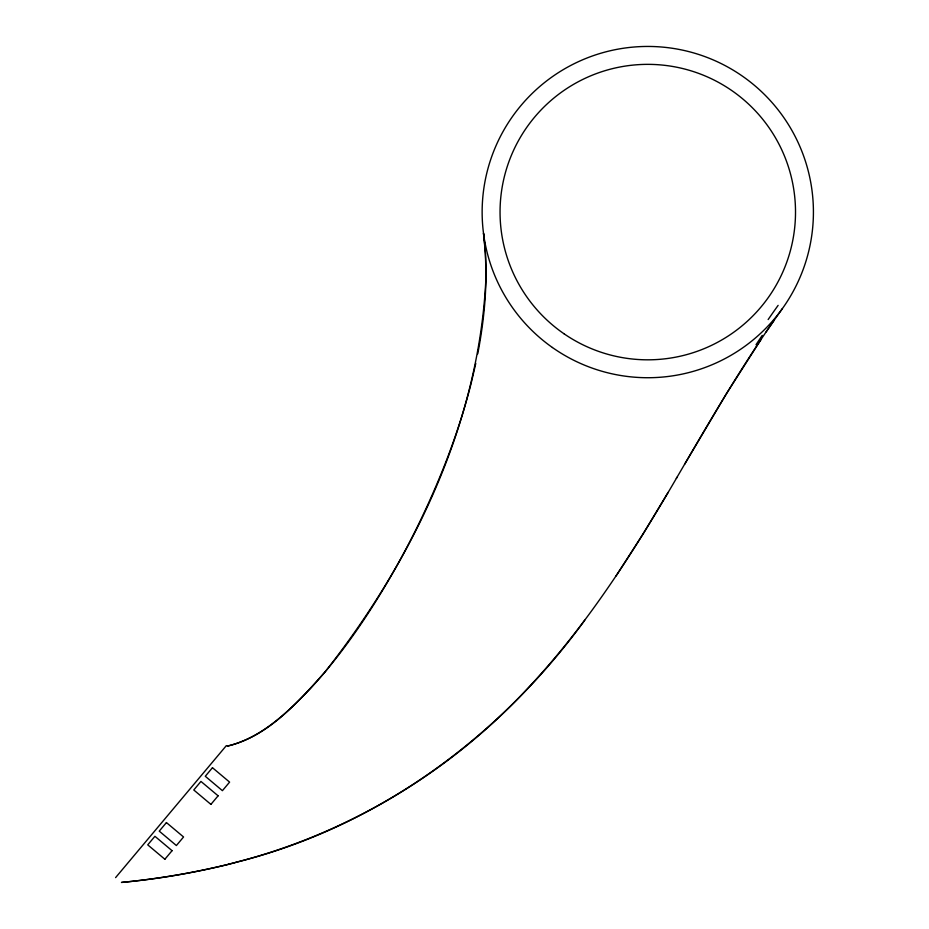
<?xml version="1.0" encoding="UTF-8"?>
<svg xmlns="http://www.w3.org/2000/svg" width="929" height="929" viewBox="0 0 929 929"><rect width="100%" height="100%" fill="white"/><g stroke="black" fill="none" stroke-linecap="round" stroke-linejoin="round"><path stroke-width="1.39" d="M485.995 273.823L485.391 253.152L483.51 233.318C488.619 273.463 485.368 314.246 477.738 353.856M485.995 274.322L485.983 276.749C479.77 421.778 413.533 559.455 324.895 672.155C297.919 702.057 268.226 736.592 227.245 746.126C260.91 738.207 286.852 712.915 310.181 688.842C345.042 650.846 373.609 607.508 398.657 562.556A857.583 857.583 0 0 0 420.454 520.368C441.589 476.345 459.193 430.51 471.189 383.131L475.787 363.413M676.358 478.389C710 420.744 743.444 362.821 782.415 308.556M684.568 464.361L726.478 393.617L761.304 339.039M677.044 477.227C634.205 550.909 588.254 623.545 529.878 686.066C449.764 773.3 343.916 836.112 228.801 864.121M668.125 492.393L642.88 534.256L616.032 576.003M766.088 331.943L774.112 320.308M584.724 620.247C499.767 737.103 376.733 827.518 235.536 862.391M115.591 877.615L226.374 745.592M166.419 822.595L159.242 831.141L176.382 845.541L183.559 836.983L166.43 822.583M164.874 859.244L172.051 850.697M210.918 804.375L218.094 795.828M218.106 795.816L200.954 781.428L193.778 789.987L210.906 804.386M172.062 850.685L154.922 836.297L147.734 844.856L164.874 859.255M768.144 319.553A172.097 31.342 -54.4 0 1 778.119 305.374M756.009 344.752A66.679 4.494 -55 0 1 762.221 335.392M228.836 864.237A749.343 749.343 0 0 1 121.455 882.434A744.953 744.953 0 0 0 235.165 862.646M212.462 767.726L205.286 776.272L222.414 790.672L229.602 782.113L212.462 767.714M564.042 333.79A147.723 147.723 0 0 0 795.05 223.75A147.723 147.723 0 0 0 584.248 78.721A147.723 147.723 0 0 0 564.042 333.79M552.407 347.504A165.629 165.629 0 0 0 812.747 226.966A165.629 165.629 0 0 0 578.186 61.779A165.629 165.629 0 0 0 552.407 347.504"/></g></svg>
